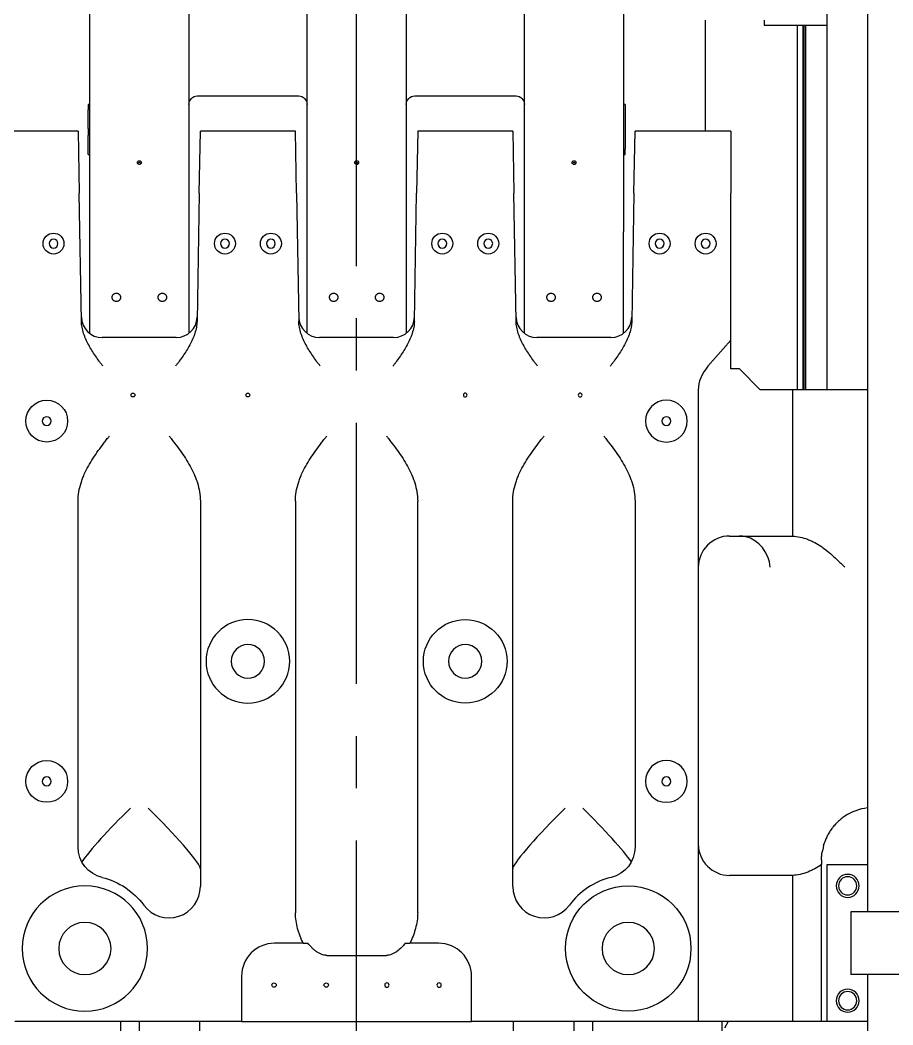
# Model space of a CAD drawing. Header units: millimetres. Extents: x 10462777 to 22643323, y 453826 to 1389191.
# Drawn here: x 11299786 to 11300621, y 580603 to 581565 of the extents above; entities that cross this region are included whole.
import ezdxf

# ---------------------------------------------------------------- set-up
doc = ezdxf.new("R2010")
doc.units = ezdxf.units.MM
doc.header["$LTSCALE"] = 200
doc.header["$MEASUREMENT"] = 0
doc.linetypes.add('CENTER', pattern=[2, 1.25, -0.25, 0.25, -0.25])
doc.linetypes.add('PHANTOM', pattern=[2.5, 1.25, -0.25, 0.25, -0.25, 0.25, -0.25])
doc.layers.get('0').update_dxf_attribs({"linetype": 'CONTINUOUS'})
doc.layers.add('1', color=1, linetype='CENTER')
doc.layers.add('2', color=2, linetype='CONTINUOUS')
doc.layers.add('LAYOUT', color=8, linetype='CONTINUOUS', lineweight=25)

# ---------------------------------------------------------------- blocks, each defined once
blk = doc.blocks.new('A$C7DA30AB0')
at = {"layer": 'LAYOUT', "color": 6, "linetype": 'PHANTOM'}
blk.add_circle((3030.45, 3025.99, 0), 2693.02, dxfattribs=at)

msp = doc.modelspace()

# ---------------------------------------------------------------- linework, layer by layer
at = {"layer": '1', "color": 23, "linetype": 'CENTER'}
msp.add_line((11300107.87228, 579329.36568, 0), (11300107.87228, 587294.33381, 0), dxfattribs=at)
at = {"layer": '2', "color": 252, "linetype": 'Continuous'}
for p, q in [((11300557.93118, 582561.35677, 0), (11300557.93118, 581210.93165, 0)), ((11300441.37702, 581564.91378, 0), (11300441.37702, 581458.39968, 0)), ((11300529.87828, 581210.92315, 0), (11300529.87828, 581559.89974, 0)), ((11300534.87835, 581559.89974, 0), (11300534.87835, 581210.92315, 0)), ((11300535.87836, 581559.91705, 0), (11300535.87836, 581210.94693, 0)), ((11300537.87839, 581210.92006, 0), (11300537.87839, 581559.95064, 0)), ((11299881.86907, 580605.90054, 0), (11299881.86907, 580465.89855, 0)), ((11299899.86933, 580605.90054, 0), (11299899.86933, 580591.47283, 0)), ((11299957.87015, 580565.93515, 0), (11299957.87015, 580605.90054, 0)), ((11300257.87441, 580605.90054, 0), (11300257.87441, 580565.93515, 0)), ((11300315.87524, 580605.90054, 0), (11300315.87524, 580580.74893, 0)), ((11300333.87549, 580465.89855, 0), (11300333.87549, 580605.90054, 0)), ((11300457.87726, 580595.89915, 0), (11300457.87726, 580605.90054, 0)), ((11300463.65084, 580605.90054, 0), (11300460.02088, 580599.61326, 0))]:
    msp.add_line(p, q, dxfattribs=at)
at = {"layer": '2', "color": 60, "linetype": 'Continuous'}
for p, q in [((11300596.87923, 582019.92062, 0), (11300596.87923, 580710.90203, 0)), ((11300596.88095, 580755.90267, 0), (11300557.87868, 580755.90267, 0)), ((11300557.87868, 580755.90267, 0), (11300557.87868, 580605.90054, 0)), ((11300580.879, 580710.90203, 0), (11300580.879, 580650.90118, 0)), ((11300704.88076, 580710.90203, 0), (11300580.879, 580710.90203, 0)), ((11300704.88076, 580650.90118, 0), (11300580.879, 580650.90118, 0)), ((11300596.87923, 580650.90118, 0), (11300596.87923, 579525.6816, 0)), ((11300596.88095, 580605.90054, 0), (11300557.87868, 580605.90054, 0))]:
    msp.add_line(p, q, dxfattribs=at)
at = {"layer": '2', "color": 124, "linetype": 'Continuous'}
for p, q in [((11299852.46866, 581362.16834, 0), (11299852.46866, 581854.12157, 0)), ((11299947.47001, 581854.12157, 0), (11299947.47001, 581362.16834, 0)), ((11300060.47161, 581362.16834, 0), (11300060.47161, 581854.12157, 0)), ((11300155.47296, 581854.12157, 0), (11300155.47296, 581362.16834, 0)), ((11300268.47457, 581362.16834, 0), (11300268.47457, 581854.12157, 0)), ((11300363.47591, 581854.12157, 0), (11300363.47591, 581362.16834, 0)), ((11300497.87782, 581564.91429, 0), (11300497.87782, 581559.91409, 0)), ((11300497.87782, 581559.91409, 0), (11300557.93286, 581559.91409, 0)), ((11299955.47012, 581492.24045, 0), (11300052.4715, 581492.24045, 0)), ((11300163.47307, 581492.24045, 0), (11300260.47445, 581492.24045, 0)), ((11299852.46866, 581484.2178, 0), (11299850.96864, 581484.2178, 0)), ((11299850.96864, 581484.2178, 0), (11299850.96864, 581478.88317, 0)), ((11300364.97594, 581484.2178, 0), (11300363.47591, 581484.2178, 0)), ((11300364.97594, 581484.2178, 0), (11300364.97594, 581484.18079, 0)), ((11300364.97594, 581484.18079, 0), (11300364.97594, 581466.10268, 0)), ((11299850.96864, 581460.99396, 0), (11299850.96864, 581478.88317, 0)), ((11299850.96864, 581460.99396, 0), (11299850.96864, 581454.36544, 0)), ((11300364.97594, 581466.1397, 0), (11300364.97594, 581459.47416, 0)), ((11299841.3685, 581458.41265, 0), (11299750.36721, 581458.41265, 0)), ((11299841.3685, 581458.41265, 0), (11299842.40001, 581399.31722, 0)), ((11299850.96864, 581436.28733, 0), (11299850.96864, 581454.36544, 0)), ((11299957.33865, 581399.31722, 0), (11299958.37016, 581458.41265, 0)), ((11300049.37145, 581458.41265, 0), (11299958.37016, 581458.41265, 0)), ((11300050.40297, 581399.31722, 0), (11300049.37145, 581458.41265, 0)), ((11300166.37312, 581458.41265, 0), (11300165.3416, 581399.31722, 0)), ((11300257.37441, 581458.41265, 0), (11300166.37312, 581458.41265, 0)), ((11300257.37441, 581458.41265, 0), (11300258.40592, 581399.31722, 0)), ((11300364.97594, 581459.47416, 0), (11300364.97594, 581441.58495, 0)), ((11300373.34456, 581399.31722, 0), (11300374.37607, 581458.41265, 0)), ((11300465.97737, 581458.41265, 0), (11300374.37607, 581458.41265, 0)), ((11300465.97737, 581458.41265, 0), (11300465.97737, 581399.31722, 0)), ((11299850.96864, 581436.25032, 0), (11299850.96864, 581436.28733, 0)), ((11299850.96864, 581436.25032, 0), (11299852.46866, 581436.25032, 0)), ((11300363.47591, 581436.25032, 0), (11300364.97594, 581436.25032, 0)), ((11300364.97594, 581436.25032, 0), (11300364.97594, 581441.58495, 0)), ((11299844.53953, 581276.74454, 0), (11299842.40001, 581399.31722, 0)), ((11299957.33865, 581399.31722, 0), (11299955.19913, 581276.74454, 0)), ((11300050.40297, 581399.31722, 0), (11300052.54248, 581276.74454, 0)), ((11300163.20209, 581276.74454, 0), (11300165.3416, 581399.31722, 0)), ((11300260.54544, 581276.74454, 0), (11300258.40592, 581399.31722, 0)), ((11300373.34456, 581399.31722, 0), (11300371.20504, 581276.74454, 0)), ((11300465.97737, 581258.40883, 0), (11300465.97737, 581399.31722, 0)), ((11299852.46866, 581264.91036, 0), (11299852.46866, 581362.16834, 0)), ((11299947.47001, 581362.16834, 0), (11299947.47001, 581265.06154, 0)), ((11300060.47161, 581264.91036, 0), (11300060.47161, 581362.16834, 0)), ((11300155.47296, 581362.16834, 0), (11300155.47296, 581265.06154, 0)), ((11300268.47457, 581264.91036, 0), (11300268.47457, 581362.16834, 0)), ((11300363.47591, 581265.06154, 0), (11300363.47591, 581362.16834, 0)), ((11299935.26851, 581260.90984, 0), (11299864.47015, 581260.90984, 0)), ((11300143.27147, 581260.90984, 0), (11300072.4731, 581260.90984, 0)), ((11300351.27442, 581260.90984, 0), (11300280.47606, 581260.90984, 0)), ((11300444.15341, 581233.4236, 0), (11300465.97737, 581258.40883, 0)), ((11300465.97737, 581230.90942, 0), (11300465.97737, 581258.40883, 0)), ((11300474.33335, 581230.90942, 0), (11300465.97737, 581230.90942, 0)), ((11300494.1979, 581210.90913, 0), (11300474.33335, 581230.90942, 0)), ((11300434.87693, 581210.90913, 0), (11300434.87693, 581040.90672, 0)), ((11300524.94485, 581210.90913, 0), (11300494.1979, 581210.90913, 0)), ((11300596.87939, 581210.90913, 0), (11300524.94485, 581210.90913, 0)), ((11300524.94485, 581210.90913, 0), (11300524.94485, 581070.86988, 0)), ((11299841.3685, 580773.10245, 0), (11299841.3685, 581104.32252, 0)), ((11299958.37016, 581104.32252, 0), (11299958.37016, 580735.22986, 0)), ((11300049.37145, 581104.32252, 0), (11300049.37145, 580709.98565, 0)), ((11300166.37312, 580709.98565, 0), (11300166.37312, 581104.32252, 0)), ((11300257.37441, 580735.22986, 0), (11300257.37441, 581104.32252, 0)), ((11300374.37607, 581104.32252, 0), (11300374.37607, 580773.10245, 0)), ((11300464.87736, 581070.90714, 0), (11300523.6501, 581070.90714, 0)), ((11300434.87693, 581040.90672, 0), (11300434.87693, 580775.90295, 0)), ((11300434.87693, 580775.90295, 0), (11300434.87693, 580605.90054, 0)), ((11300552.87861, 580605.90054, 0), (11300552.87861, 580756.19973, 0)), ((11300523.6501, 580745.90253, 0), (11300464.87736, 580745.90253, 0)), ((11300524.94485, 580745.93979, 0), (11300524.94485, 580605.90054, 0)), ((11300056.91223, 580680.9016, 0), (11300029.37117, 580680.9016, 0)), ((11300186.3734, 580680.9016, 0), (11300158.83234, 580680.9016, 0)), ((11300079.37188, 580669.32958, 0), (11300136.37269, 580669.32958, 0)), ((11299997.87072, 580649.40116, 0), (11299997.87072, 580605.90054, 0)), ((11300217.87385, 580605.90054, 0), (11300217.87385, 580649.40116, 0)), ((11299997.87072, 580605.90054, 0), (11299780.86764, 580605.90054, 0)), ((11299997.87072, 580605.90054, 0), (11300217.87385, 580605.90054, 0)), ((11300434.87693, 580605.90054, 0), (11300217.87385, 580605.90054, 0)), ((11300524.94485, 580605.90054, 0), (11300434.87693, 580605.90054, 0)), ((11300552.87861, 580605.90054, 0), (11300524.94485, 580605.90054, 0)), ((11300557.88097, 580605.90054, 0), (11300552.87861, 580605.90054, 0))]:
    msp.add_line(p, q, dxfattribs=at)
for centre, radius in [((11299817.86816, 581350.91112, 0), 10.00014), ((11299981.87049, 581350.91112, 0), 10.00014), ((11300025.87112, 581350.91112, 0), 10.00014), ((11300189.87345, 581350.91112, 0), 10.00014), ((11300233.87407, 581350.91112, 0), 10.00014), ((11300397.8764, 581350.91112, 0), 10.00014), ((11300441.87703, 581350.91112, 0), 10.00014), ((11299893.86924, 581205.90906, 0), 1.80003), ((11300003.87081, 581205.90906, 0), 1.80003), ((11299811.36807, 581180.90871, 0), 20.00028), ((11300211.87376, 580950.90544, 0), 40.00057), ((11299811.36807, 580835.90381, 0), 20.00028), ((11300367.87598, 580675.90153, 0), 60.00085), ((11300028.87116, 580640.90104, 0), 2.10003), ((11300078.87187, 580640.90104, 0), 2.10003)]:
    msp.add_circle(centre, radius, dxfattribs=at)
at = {"layer": '2', "color": 124, "linetype": 'Continuous', "extrusion": (0, 0, -1)}
for centre, radius in [((-11299817.86816, 581350.91112, 0), 4.25006), ((-11299981.87049, 581350.91112, 0), 4.25006), ((-11300025.87112, 581350.91112, 0), 4.25006), ((-11300189.87345, 581350.91112, 0), 4.25006), ((-11300233.87407, 581350.91112, 0), 4.25006), ((-11300397.8764, 581350.91112, 0), 4.25006), ((-11300441.87703, 581350.91112, 0), 4.25006), ((-11300211.87376, 581205.90906, 0), 1.80003), ((-11300321.87532, 581205.90906, 0), 1.80003), ((-11300404.3765, 581180.90871, 0), 20.00028), ((-11299811.36807, 581180.90871, 0), 4.25006), ((-11300404.3765, 581180.90871, 0), 4.25006), ((-11300003.87081, 580950.90544, 0), 40.00057), ((-11300003.87081, 580950.90544, 0), 16.00023), ((-11300211.87376, 580950.90544, 0), 16.00023), ((-11300404.3765, 580835.90381, 0), 20.00028), ((-11299811.36807, 580835.90381, 0), 4.25006), ((-11300404.3765, 580835.90381, 0), 4.25006), ((-11300577.87896, 580735.90238, 0), 8.75012), ((-11299847.86859, 580675.90153, 0), 60.00085), ((-11299847.86859, 580675.90153, 0), 25.02536), ((-11300367.87598, 580675.90153, 0), 25.02536), ((-11300136.8727, 580640.90104, 0), 2.10003), ((-11300186.87341, 580640.90104, 0), 2.10003), ((-11300577.87896, 580625.90082, 0), 8.75012)]:
    msp.add_circle(centre, radius, dxfattribs=at)
at = {"layer": '2', "color": 60, "linetype": 'Continuous', "extrusion": (0, 0, -1)}
for centre in [(-11300577.87896, 580735.90238, 0), (-11300577.87896, 580625.90082, 0)]:
    msp.add_circle(centre, 11.00016, dxfattribs=at)
at = {"layer": '2', "color": 124, "linetype": 'Continuous', "extrusion": (0, 0, -1)}
for centre, radius, start, end in [((-11299955.47012, 581484.24034, 0), 8.00011, 0, 90), ((-11300052.4715, 581484.24034, 0), 8.00011, 90, 180), ((-11300163.47307, 581484.24034, 0), 8.00011, 0, 90), ((-11300260.47445, 581484.24034, 0), 8.00011, 90, 180), ((-11299871.36892, 580773.10245, 0), 30.00043, 283.59162274, 0), ((-11300344.37564, 580773.10245, 0), 30.00043, 180, 256.40837726), ((-11299847.86859, 580675.90153, 0), 70.00099, 103.59162274, 143.6102553)]:
    msp.add_arc(centre, radius, start, end, dxfattribs=at)
at = {"layer": '2', "color": 124, "linetype": 'Continuous'}
for centre, radius, start, end in [((11299864.47015, 581280.91013, 0), 20.00028, 180.99999996, 270.55291165), ((11299935.26851, 581280.91013, 0), 20.00028, 270.17483988, 359.00000004), ((11300072.4731, 581280.91013, 0), 20.00028, 180.99999996, 270.55291165), ((11300143.27147, 581280.91013, 0), 20.00028, 270.17483988, 359.00000004), ((11300280.47606, 581280.91013, 0), 20.00028, 180.99999996, 270.55291165), ((11300351.27442, 581280.91013, 0), 20.00028, 270.17483988, 359.00000004), ((11300464.87736, 581040.90672, 0), 30.00043, 90, 180), ((11300602.87932, 580760.90274, 0), 50.00071, 96.89078482, 123.64926039), ((11300464.87736, 580775.90295, 0), 30.00043, 180, 270), ((11300367.87598, 580675.90153, 0), 70.00099, 103.59162274, 143.6102553), ((11299928.36973, 580735.22986, 0), 30.00043, 216.3897447, 0), ((11300287.37483, 580735.22986, 0), 30.00043, 180, 323.6102553), ((11300029.37117, 580649.40116, 0), 31.50045, 90, 180), ((11300186.3734, 580649.40116, 0), 31.50045, 0, 90)]:
    msp.add_arc(centre, radius, start, end, dxfattribs=at)
for centre in [(11299899.96933, 581428.42756, 0), (11300107.97229, 581428.42756, 0), (11300315.97524, 581428.42756, 0)]:
    msp.add_ellipse(centre, major_axis=(1.80003, 0), ratio=0.993830785, dxfattribs=at)
for centre, major_axis, ratio, start_param, end_param in [((11299899.96933, 581426.65302, 0), (1.80003, 0), 0.993830785, 0.519048081, 2.622539926), ((11300107.97229, 581426.65302, 0), (1.80003, 0), 0.993830785, 0.519048081, 2.622539926), ((11300315.97524, 581426.65302, 0), (1.80003, 0), 0.993830785, 0.519048081, 2.622539926), ((11300521.4807, 581210.90913, 0), (-86.60377, 0), 0.577350269, 5.816103174, 6.283185307), ((11300436.83382, 581040.90672, 0), (-50.1116, -24.98226), 0.331472146, 3.51545405, 3.728368192), ((11300477.81822, 581040.90672, 0), (-10.16641, 28.7675), 0.837280089, 4.42470341, 5.782585595), ((11299891.36921, 580801.62575, 0), (-49.81044, -49.81044), 0.087488664, 4.625122518, 5.819255732), ((11299908.36945, 580801.62575, 0), (-49.81044, 49.81044), 0.087488664, 3.316125579, 4.799655443), ((11300307.37512, 580801.62575, 0), (-49.81044, -49.81044), 0.087488664, 4.625122518, 6.108652382), ((11300324.37536, 580801.62575, 0), (-49.81044, 49.81044), 0.087488664, 3.605522229, 4.799655443), ((11299908.36945, 580752.19657, 0), (-50.00071, 0), 0.259807691, 3.141592654, 3.228859116), ((11300307.37512, 580752.19657, 0), (-50.00071, 0), 0.259807691, 6.195918845, 6.283185307)]:
    msp.add_ellipse(centre, major_axis=major_axis, ratio=ratio, start_param=start_param, end_param=end_param, dxfattribs=at)
for points, knots in [([(11299873.71896, 581299.39766, 0), (11299873.71896, 581299.64413, 0), (11299873.74651, 581299.887, 0), (11299873.85448, 581300.36579, 0), (11299873.93621, 581300.6042, 0), (11299874.14954, 581301.05968, 0), (11299874.28008, 581301.27614, 0), (11299874.5885, 581301.68648, 0), (11299874.768, 581301.88111, 0), (11299875.1601, 581302.23045, 0), (11299875.37404, 581302.38747, 0), (11299875.83861, 581302.66506, 0), (11299876.08595, 581302.78318, 0), (11299876.59734, 581302.97294, 0), (11299876.86516, 581303.04605, 0), (11299877.41378, 581303.14391, 0), (11299877.68955, 581303.16813, 0), (11299878.24395, 581303.16839, 0), (11299878.52551, 581303.14366, 0), (11299879.07061, 581303.04648, 0), (11299879.33556, 581302.9746, 0), (11299879.85014, 581302.78414, 0), (11299880.09904, 581302.6651, 0), (11299880.55963, 581302.39028, 0), (11299880.77431, 581302.23354, 0), (11299881.17121, 581301.88021, 0), (11299881.34741, 581301.68886, 0), (11299881.65531, 581301.2801, 0), (11299881.78838, 581301.0599, 0), (11299882.00186, 581300.60416, 0), (11299882.08228, 581300.37016, 0), (11299882.19109, 581299.89021, 0), (11299882.21898, 581299.64244, 0), (11299882.21918, 581299.15553, 0), (11299882.19238, 581298.91407, 0), (11299882.08389, 581298.43517, 0), (11299882.00235, 581298.20083, 0), (11299881.79081, 581297.75549, 0), (11299881.65946, 581297.54117, 0), (11299881.34876, 581297.13745, 0), (11299881.17292, 581296.95208, 0), (11299880.78144, 581296.61306, 0), (11299880.56307, 581296.45809, 0), (11299880.10098, 581296.19166, 0), (11299879.857, 581296.07916, 0), (11299879.3431, 581295.89544, 0), (11299879.07284, 581295.82486, 0), (11299878.52954, 581295.73167, 0), (11299878.25364, 581295.70785, 0), (11299877.693, 581295.70736, 0), (11299877.41572, 581295.73086, 0), (11299876.87254, 581295.82318, 0), (11299876.60309, 581295.89302, 0), (11299876.08757, 581296.07634, 0), (11299875.84333, 581296.18858, 0), (11299875.38145, 581296.45384, 0), (11299875.16248, 581296.60858, 0), (11299874.76986, 581296.94738, 0), (11299874.59384, 581297.13238, 0), (11299874.28313, 581297.53441, 0), (11299874.1505, 581297.74972, 0), (11299873.93807, 581298.19473, 0), (11299873.85651, 581298.42723, 0), (11299873.74652, 581298.90783, 0), (11299873.71896, 581299.15119, 0), (11299873.71896, 581299.39766, 0)], [0, 0, 0, 0, 0.03125, 0.03125, 0.0625, 0.0625, 0.09375, 0.09375, 0.125, 0.125, 0.15625, 0.15625, 0.1875, 0.1875, 0.21875, 0.21875, 0.25, 0.25, 0.28125, 0.28125, 0.3125, 0.3125, 0.34375, 0.34375, 0.375, 0.375, 0.40625, 0.40625, 0.4375, 0.4375, 0.46875, 0.46875, 0.5, 0.5, 0.53125, 0.53125, 0.5625, 0.5625, 0.59375, 0.59375, 0.625, 0.625, 0.65625, 0.65625, 0.6875, 0.6875, 0.71875, 0.71875, 0.75, 0.75, 0.78125, 0.78125, 0.8125, 0.8125, 0.84375, 0.84375, 0.875, 0.875, 0.90625, 0.90625, 0.9375, 0.9375, 0.96875, 0.96875, 1, 1, 1, 1]), ([(11299917.71958, 581299.39766, 0), (11299917.71958, 581299.64413, 0), (11299917.74714, 581299.887, 0), (11299917.85511, 581300.36579, 0), (11299917.93683, 581300.6042, 0), (11299918.15016, 581301.05968, 0), (11299918.28071, 581301.27614, 0), (11299918.58913, 581301.68648, 0), (11299918.76863, 581301.88111, 0), (11299919.16072, 581302.23045, 0), (11299919.37467, 581302.38747, 0), (11299919.83923, 581302.66506, 0), (11299920.08658, 581302.78318, 0), (11299920.59797, 581302.97294, 0), (11299920.86579, 581303.04605, 0), (11299921.4144, 581303.14391, 0), (11299921.69018, 581303.16813, 0), (11299922.24458, 581303.16839, 0), (11299922.52614, 581303.14366, 0), (11299923.07124, 581303.04648, 0), (11299923.33618, 581302.9746, 0), (11299923.85077, 581302.78414, 0), (11299924.09966, 581302.6651, 0), (11299924.56025, 581302.39028, 0), (11299924.77493, 581302.23354, 0), (11299925.17184, 581301.88021, 0), (11299925.34803, 581301.68886, 0), (11299925.65593, 581301.2801, 0), (11299925.78901, 581301.0599, 0), (11299926.00248, 581300.60416, 0), (11299926.0829, 581300.37016, 0), (11299926.19171, 581299.89021, 0), (11299926.21961, 581299.64244, 0), (11299926.2198, 581299.15553, 0), (11299926.19301, 581298.91407, 0), (11299926.08452, 581298.43517, 0), (11299926.00298, 581298.20083, 0), (11299925.79144, 581297.75549, 0), (11299925.66008, 581297.54117, 0), (11299925.34938, 581297.13745, 0), (11299925.17354, 581296.95208, 0), (11299924.78206, 581296.61306, 0), (11299924.5637, 581296.45809, 0), (11299924.1016, 581296.19166, 0), (11299923.85762, 581296.07916, 0), (11299923.34372, 581295.89544, 0), (11299923.07346, 581295.82486, 0), (11299922.53017, 581295.73167, 0), (11299922.25426, 581295.70785, 0), (11299921.69362, 581295.70736, 0), (11299921.41635, 581295.73086, 0), (11299920.87316, 581295.82318, 0), (11299920.60371, 581295.89302, 0), (11299920.0882, 581296.07634, 0), (11299919.84395, 581296.18858, 0), (11299919.38207, 581296.45384, 0), (11299919.16311, 581296.60858, 0), (11299918.77048, 581296.94738, 0), (11299918.59447, 581297.13238, 0), (11299918.28376, 581297.53441, 0), (11299918.15112, 581297.74972, 0), (11299917.93869, 581298.19473, 0), (11299917.85714, 581298.42723, 0), (11299917.74714, 581298.90783, 0), (11299917.71958, 581299.15119, 0), (11299917.71958, 581299.39766, 0)], [0, 0, 0, 0, 0.03125, 0.03125, 0.0625, 0.0625, 0.09375, 0.09375, 0.125, 0.125, 0.15625, 0.15625, 0.1875, 0.1875, 0.21875, 0.21875, 0.25, 0.25, 0.28125, 0.28125, 0.3125, 0.3125, 0.34375, 0.34375, 0.375, 0.375, 0.40625, 0.40625, 0.4375, 0.4375, 0.46875, 0.46875, 0.5, 0.5, 0.53125, 0.53125, 0.5625, 0.5625, 0.59375, 0.59375, 0.625, 0.625, 0.65625, 0.65625, 0.6875, 0.6875, 0.71875, 0.71875, 0.75, 0.75, 0.78125, 0.78125, 0.8125, 0.8125, 0.84375, 0.84375, 0.875, 0.875, 0.90625, 0.90625, 0.9375, 0.9375, 0.96875, 0.96875, 1, 1, 1, 1]), ([(11300081.72191, 581299.39766, 0), (11300081.72191, 581299.64413, 0), (11300081.74947, 581299.887, 0), (11300081.85744, 581300.36579, 0), (11300081.93916, 581300.6042, 0), (11300082.15249, 581301.05968, 0), (11300082.28304, 581301.27614, 0), (11300082.59146, 581301.68648, 0), (11300082.77095, 581301.88111, 0), (11300083.16305, 581302.23045, 0), (11300083.377, 581302.38747, 0), (11300083.84156, 581302.66506, 0), (11300084.08891, 581302.78318, 0), (11300084.6003, 581302.97294, 0), (11300084.86812, 581303.04605, 0), (11300085.41673, 581303.14391, 0), (11300085.69251, 581303.16813, 0), (11300086.24691, 581303.16839, 0), (11300086.52846, 581303.14366, 0), (11300087.07357, 581303.04648, 0), (11300087.33851, 581302.9746, 0), (11300087.8531, 581302.78414, 0), (11300088.10199, 581302.6651, 0), (11300088.56258, 581302.39028, 0), (11300088.77726, 581302.23354, 0), (11300089.17417, 581301.88021, 0), (11300089.35036, 581301.68886, 0), (11300089.65826, 581301.2801, 0), (11300089.79134, 581301.0599, 0), (11300090.00481, 581300.60416, 0), (11300090.08523, 581300.37016, 0), (11300090.19404, 581299.89021, 0), (11300090.22193, 581299.64244, 0), (11300090.22213, 581299.15553, 0), (11300090.19534, 581298.91407, 0), (11300090.08685, 581298.43517, 0), (11300090.00531, 581298.20083, 0), (11300089.79377, 581297.75549, 0), (11300089.66241, 581297.54117, 0), (11300089.35171, 581297.13745, 0), (11300089.17587, 581296.95208, 0), (11300088.78439, 581296.61306, 0), (11300088.56603, 581296.45809, 0), (11300088.10393, 581296.19166, 0), (11300087.85995, 581296.07916, 0), (11300087.34605, 581295.89544, 0), (11300087.07579, 581295.82486, 0), (11300086.5325, 581295.73167, 0), (11300086.25659, 581295.70785, 0), (11300085.69595, 581295.70736, 0), (11300085.41868, 581295.73086, 0), (11300084.87549, 581295.82318, 0), (11300084.60604, 581295.89302, 0), (11300084.09053, 581296.07634, 0), (11300083.84628, 581296.18858, 0), (11300083.3844, 581296.45384, 0), (11300083.16544, 581296.60858, 0), (11300082.77281, 581296.94738, 0), (11300082.5968, 581297.13238, 0), (11300082.28609, 581297.53441, 0), (11300082.15345, 581297.74972, 0), (11300081.94102, 581298.19473, 0), (11300081.85947, 581298.42723, 0), (11300081.74947, 581298.90783, 0), (11300081.72191, 581299.15119, 0), (11300081.72191, 581299.39766, 0)], [0, 0, 0, 0, 0.03125, 0.03125, 0.0625, 0.0625, 0.09375, 0.09375, 0.125, 0.125, 0.15625, 0.15625, 0.1875, 0.1875, 0.21875, 0.21875, 0.25, 0.25, 0.28125, 0.28125, 0.3125, 0.3125, 0.34375, 0.34375, 0.375, 0.375, 0.40625, 0.40625, 0.4375, 0.4375, 0.46875, 0.46875, 0.5, 0.5, 0.53125, 0.53125, 0.5625, 0.5625, 0.59375, 0.59375, 0.625, 0.625, 0.65625, 0.65625, 0.6875, 0.6875, 0.71875, 0.71875, 0.75, 0.75, 0.78125, 0.78125, 0.8125, 0.8125, 0.84375, 0.84375, 0.875, 0.875, 0.90625, 0.90625, 0.9375, 0.9375, 0.96875, 0.96875, 1, 1, 1, 1]), ([(11300125.72254, 581299.39766, 0), (11300125.72254, 581299.64413, 0), (11300125.75009, 581299.887, 0), (11300125.85806, 581300.36579, 0), (11300125.93978, 581300.6042, 0), (11300126.15312, 581301.05968, 0), (11300126.28366, 581301.27614, 0), (11300126.59208, 581301.68648, 0), (11300126.77158, 581301.88111, 0), (11300127.16367, 581302.23045, 0), (11300127.37762, 581302.38747, 0), (11300127.84219, 581302.66506, 0), (11300128.08953, 581302.78318, 0), (11300128.60092, 581302.97294, 0), (11300128.86874, 581303.04605, 0), (11300129.41736, 581303.14391, 0), (11300129.69313, 581303.16813, 0), (11300130.24753, 581303.16839, 0), (11300130.52909, 581303.14366, 0), (11300131.07419, 581303.04648, 0), (11300131.33914, 581302.9746, 0), (11300131.85372, 581302.78414, 0), (11300132.10262, 581302.6651, 0), (11300132.56321, 581302.39028, 0), (11300132.77789, 581302.23354, 0), (11300133.17479, 581301.88021, 0), (11300133.35099, 581301.68886, 0), (11300133.65889, 581301.2801, 0), (11300133.79196, 581301.0599, 0), (11300134.00544, 581300.60416, 0), (11300134.08586, 581300.37016, 0), (11300134.19467, 581299.89021, 0), (11300134.22256, 581299.64244, 0), (11300134.22276, 581299.15553, 0), (11300134.19596, 581298.91407, 0), (11300134.08747, 581298.43517, 0), (11300134.00593, 581298.20083, 0), (11300133.79439, 581297.75549, 0), (11300133.66304, 581297.54117, 0), (11300133.35234, 581297.13745, 0), (11300133.17649, 581296.95208, 0), (11300132.78502, 581296.61306, 0), (11300132.56665, 581296.45809, 0), (11300132.10456, 581296.19166, 0), (11300131.86058, 581296.07916, 0), (11300131.34667, 581295.89544, 0), (11300131.07641, 581295.82486, 0), (11300130.53312, 581295.73167, 0), (11300130.25722, 581295.70785, 0), (11300129.69658, 581295.70736, 0), (11300129.4193, 581295.73086, 0), (11300128.87612, 581295.82318, 0), (11300128.60667, 581295.89302, 0), (11300128.09115, 581296.07634, 0), (11300127.84691, 581296.18858, 0), (11300127.38502, 581296.45384, 0), (11300127.16606, 581296.60858, 0), (11300126.77344, 581296.94738, 0), (11300126.59742, 581297.13238, 0), (11300126.28671, 581297.53441, 0), (11300126.15408, 581297.74972, 0), (11300125.94165, 581298.19473, 0), (11300125.86009, 581298.42723, 0), (11300125.7501, 581298.90783, 0), (11300125.72254, 581299.15119, 0), (11300125.72254, 581299.39766, 0)], [0, 0, 0, 0, 0.03125, 0.03125, 0.0625, 0.0625, 0.09375, 0.09375, 0.125, 0.125, 0.15625, 0.15625, 0.1875, 0.1875, 0.21875, 0.21875, 0.25, 0.25, 0.28125, 0.28125, 0.3125, 0.3125, 0.34375, 0.34375, 0.375, 0.375, 0.40625, 0.40625, 0.4375, 0.4375, 0.46875, 0.46875, 0.5, 0.5, 0.53125, 0.53125, 0.5625, 0.5625, 0.59375, 0.59375, 0.625, 0.625, 0.65625, 0.65625, 0.6875, 0.6875, 0.71875, 0.71875, 0.75, 0.75, 0.78125, 0.78125, 0.8125, 0.8125, 0.84375, 0.84375, 0.875, 0.875, 0.90625, 0.90625, 0.9375, 0.9375, 0.96875, 0.96875, 1, 1, 1, 1]), ([(11300289.72487, 581299.39766, 0), (11300289.72487, 581299.64413, 0), (11300289.75242, 581299.887, 0), (11300289.86039, 581300.36579, 0), (11300289.94211, 581300.6042, 0), (11300290.15545, 581301.05968, 0), (11300290.28599, 581301.27614, 0), (11300290.59441, 581301.68648, 0), (11300290.77391, 581301.88111, 0), (11300291.166, 581302.23045, 0), (11300291.37995, 581302.38747, 0), (11300291.84452, 581302.66506, 0), (11300292.09186, 581302.78318, 0), (11300292.60325, 581302.97294, 0), (11300292.87107, 581303.04605, 0), (11300293.41969, 581303.14391, 0), (11300293.69546, 581303.16813, 0), (11300294.24986, 581303.16839, 0), (11300294.53142, 581303.14366, 0), (11300295.07652, 581303.04648, 0), (11300295.34147, 581302.9746, 0), (11300295.85605, 581302.78414, 0), (11300296.10495, 581302.6651, 0), (11300296.56554, 581302.39028, 0), (11300296.78022, 581302.23354, 0), (11300297.17712, 581301.88021, 0), (11300297.35332, 581301.68886, 0), (11300297.66122, 581301.2801, 0), (11300297.79429, 581301.0599, 0), (11300298.00777, 581300.60416, 0), (11300298.08818, 581300.37016, 0), (11300298.197, 581299.89021, 0), (11300298.22489, 581299.64244, 0), (11300298.22509, 581299.15553, 0), (11300298.19829, 581298.91407, 0), (11300298.0898, 581298.43517, 0), (11300298.00826, 581298.20083, 0), (11300297.79672, 581297.75549, 0), (11300297.66537, 581297.54117, 0), (11300297.35467, 581297.13745, 0), (11300297.17882, 581296.95208, 0), (11300296.78735, 581296.61306, 0), (11300296.56898, 581296.45809, 0), (11300296.10689, 581296.19166, 0), (11300295.86291, 581296.07916, 0), (11300295.349, 581295.89544, 0), (11300295.07874, 581295.82486, 0), (11300294.53545, 581295.73167, 0), (11300294.25954, 581295.70785, 0), (11300293.69891, 581295.70736, 0), (11300293.42163, 581295.73086, 0), (11300292.87845, 581295.82318, 0), (11300292.609, 581295.89302, 0), (11300292.09348, 581296.07634, 0), (11300291.84923, 581296.18858, 0), (11300291.38735, 581296.45384, 0), (11300291.16839, 581296.60858, 0), (11300290.77577, 581296.94738, 0), (11300290.59975, 581297.13238, 0), (11300290.28904, 581297.53441, 0), (11300290.15641, 581297.74972, 0), (11300289.94397, 581298.19473, 0), (11300289.86242, 581298.42723, 0), (11300289.75243, 581298.90783, 0), (11300289.72487, 581299.15119, 0), (11300289.72487, 581299.39766, 0)], [0, 0, 0, 0, 0.03125, 0.03125, 0.0625, 0.0625, 0.09375, 0.09375, 0.125, 0.125, 0.15625, 0.15625, 0.1875, 0.1875, 0.21875, 0.21875, 0.25, 0.25, 0.28125, 0.28125, 0.3125, 0.3125, 0.34375, 0.34375, 0.375, 0.375, 0.40625, 0.40625, 0.4375, 0.4375, 0.46875, 0.46875, 0.5, 0.5, 0.53125, 0.53125, 0.5625, 0.5625, 0.59375, 0.59375, 0.625, 0.625, 0.65625, 0.65625, 0.6875, 0.6875, 0.71875, 0.71875, 0.75, 0.75, 0.78125, 0.78125, 0.8125, 0.8125, 0.84375, 0.84375, 0.875, 0.875, 0.90625, 0.90625, 0.9375, 0.9375, 0.96875, 0.96875, 1, 1, 1, 1]), ([(11300333.72549, 581299.39766, 0), (11300333.72549, 581299.64413, 0), (11300333.75305, 581299.887, 0), (11300333.86102, 581300.36579, 0), (11300333.94274, 581300.6042, 0), (11300334.15607, 581301.05968, 0), (11300334.28662, 581301.27614, 0), (11300334.59504, 581301.68648, 0), (11300334.77453, 581301.88111, 0), (11300335.16663, 581302.23045, 0), (11300335.38058, 581302.38747, 0), (11300335.84514, 581302.66506, 0), (11300336.09249, 581302.78318, 0), (11300336.60388, 581302.97294, 0), (11300336.87169, 581303.04605, 0), (11300337.42031, 581303.14391, 0), (11300337.69609, 581303.16813, 0), (11300338.25049, 581303.16839, 0), (11300338.53204, 581303.14366, 0), (11300339.07715, 581303.04648, 0), (11300339.34209, 581302.9746, 0), (11300339.85668, 581302.78414, 0), (11300340.10557, 581302.6651, 0), (11300340.56616, 581302.39028, 0), (11300340.78084, 581302.23354, 0), (11300341.17775, 581301.88021, 0), (11300341.35394, 581301.68886, 0), (11300341.66184, 581301.2801, 0), (11300341.79492, 581301.0599, 0), (11300342.00839, 581300.60416, 0), (11300342.08881, 581300.37016, 0), (11300342.19762, 581299.89021, 0), (11300342.22551, 581299.64244, 0), (11300342.22571, 581299.15553, 0), (11300342.19892, 581298.91407, 0), (11300342.09043, 581298.43517, 0), (11300342.00889, 581298.20083, 0), (11300341.79735, 581297.75549, 0), (11300341.66599, 581297.54117, 0), (11300341.35529, 581297.13745, 0), (11300341.17945, 581296.95208, 0), (11300340.78797, 581296.61306, 0), (11300340.56961, 581296.45809, 0), (11300340.10751, 581296.19166, 0), (11300339.86353, 581296.07916, 0), (11300339.34963, 581295.89544, 0), (11300339.07937, 581295.82486, 0), (11300338.53608, 581295.73167, 0), (11300338.26017, 581295.70785, 0), (11300337.69953, 581295.70736, 0), (11300337.42226, 581295.73086, 0), (11300336.87907, 581295.82318, 0), (11300336.60962, 581295.89302, 0), (11300336.09411, 581296.07634, 0), (11300335.84986, 581296.18858, 0), (11300335.38798, 581296.45384, 0), (11300335.16902, 581296.60858, 0), (11300334.77639, 581296.94738, 0), (11300334.60038, 581297.13238, 0), (11300334.28967, 581297.53441, 0), (11300334.15703, 581297.74972, 0), (11300333.9446, 581298.19473, 0), (11300333.86304, 581298.42723, 0), (11300333.75305, 581298.90783, 0), (11300333.72549, 581299.15119, 0), (11300333.72549, 581299.39766, 0)], [0, 0, 0, 0, 0.03125, 0.03125, 0.0625, 0.0625, 0.09375, 0.09375, 0.125, 0.125, 0.15625, 0.15625, 0.1875, 0.1875, 0.21875, 0.21875, 0.25, 0.25, 0.28125, 0.28125, 0.3125, 0.3125, 0.34375, 0.34375, 0.375, 0.375, 0.40625, 0.40625, 0.4375, 0.4375, 0.46875, 0.46875, 0.5, 0.5, 0.53125, 0.53125, 0.5625, 0.5625, 0.59375, 0.59375, 0.625, 0.625, 0.65625, 0.65625, 0.6875, 0.6875, 0.71875, 0.71875, 0.75, 0.75, 0.78125, 0.78125, 0.8125, 0.8125, 0.84375, 0.84375, 0.875, 0.875, 0.90625, 0.90625, 0.9375, 0.9375, 0.96875, 0.96875, 1, 1, 1, 1]), ([(11299865.14183, 581233.4236, 0), (11299864.53219, 581234.25544, 0), (11299863.92442, 581235.08512, 0), (11299862.71138, 581236.74869, 0), (11299862.10692, 581237.58148, 0), (11299860.30531, 581240.0855, 0), (11299859.11988, 581241.76239, 0), (11299855.6555, 581246.83742, 0), (11299853.46696, 581250.27918, 0), (11299850.5606, 581255.62345, 0), (11299849.65478, 581257.43525, 0), (11299848.42072, 581260.21311, 0), (11299848.03021, 581261.14912, 0), (11299847.29702, 581263.04421, 0), (11299846.95543, 581264.0009, 0), (11299846.02153, 581266.87967, 0), (11299845.51641, 581268.81822, 0), (11299844.79345, 581272.74271, 0), (11299844.57472, 581274.72849, 0), (11299844.53953, 581276.74454, 0)], [0, 0, 0, 0, 0.0625, 0.0625, 0.125, 0.125, 0.25, 0.25, 0.5, 0.5, 0.625, 0.625, 0.6875, 0.6875, 0.75, 0.75, 0.875, 0.875, 1, 1, 1, 1]), ([(11299955.19913, 581276.74454, 0), (11299955.16394, 581274.72849, 0), (11299954.94521, 581272.74271, 0), (11299954.22225, 581268.81822, 0), (11299953.71713, 581266.87967, 0), (11299952.78323, 581264.0009, 0), (11299952.44164, 581263.04421, 0), (11299951.70845, 581261.14912, 0), (11299951.31794, 581260.21311, 0), (11299950.08388, 581257.43525, 0), (11299949.17806, 581255.62345, 0), (11299946.2717, 581250.27918, 0), (11299944.08316, 581246.83742, 0), (11299940.61878, 581241.76239, 0), (11299939.43335, 581240.0855, 0), (11299937.63173, 581237.58148, 0), (11299937.02728, 581236.74869, 0), (11299935.81424, 581235.08512, 0), (11299935.20647, 581234.25544, 0), (11299934.59683, 581233.4236, 0)], [0, 0, 0, 0, 0.125, 0.125, 0.25, 0.25, 0.3125, 0.3125, 0.375, 0.375, 0.5, 0.5, 0.75, 0.75, 0.875, 0.875, 0.9375, 0.9375, 1, 1, 1, 1]), ([(11300073.14479, 581233.4236, 0), (11300072.53515, 581234.25544, 0), (11300071.92737, 581235.08512, 0), (11300070.71433, 581236.74869, 0), (11300070.10988, 581237.58148, 0), (11300068.30827, 581240.0855, 0), (11300067.12284, 581241.76239, 0), (11300063.65846, 581246.83742, 0), (11300061.46992, 581250.27918, 0), (11300058.56356, 581255.62345, 0), (11300057.65773, 581257.43525, 0), (11300056.42367, 581260.21311, 0), (11300056.03316, 581261.14912, 0), (11300055.29997, 581263.04421, 0), (11300054.95838, 581264.0009, 0), (11300054.02449, 581266.87967, 0), (11300053.51937, 581268.81822, 0), (11300052.7964, 581272.74271, 0), (11300052.57767, 581274.72849, 0), (11300052.54248, 581276.74454, 0)], [0, 0, 0, 0, 0.0625, 0.0625, 0.125, 0.125, 0.25, 0.25, 0.5, 0.5, 0.625, 0.625, 0.6875, 0.6875, 0.75, 0.75, 0.875, 0.875, 1, 1, 1, 1]), ([(11300163.20209, 581276.74454, 0), (11300163.1669, 581274.72849, 0), (11300162.94817, 581272.74271, 0), (11300162.2252, 581268.81822, 0), (11300161.72008, 581266.87967, 0), (11300160.78619, 581264.0009, 0), (11300160.4446, 581263.04421, 0), (11300159.71141, 581261.14912, 0), (11300159.32089, 581260.21311, 0), (11300158.08684, 581257.43525, 0), (11300157.18101, 581255.62345, 0), (11300154.27465, 581250.27918, 0), (11300152.08611, 581246.83742, 0), (11300148.62173, 581241.76239, 0), (11300147.4363, 581240.0855, 0), (11300145.63469, 581237.58148, 0), (11300145.03023, 581236.74869, 0), (11300143.8172, 581235.08512, 0), (11300143.20942, 581234.25544, 0), (11300142.59978, 581233.4236, 0)], [0, 0, 0, 0, 0.125, 0.125, 0.25, 0.25, 0.3125, 0.3125, 0.375, 0.375, 0.5, 0.5, 0.75, 0.75, 0.875, 0.875, 0.9375, 0.9375, 1, 1, 1, 1]), ([(11300281.14774, 581233.4236, 0), (11300280.5381, 581234.25544, 0), (11300279.93033, 581235.08512, 0), (11300278.71729, 581236.74869, 0), (11300278.11283, 581237.58148, 0), (11300276.31122, 581240.0855, 0), (11300275.12579, 581241.76239, 0), (11300271.66141, 581246.83742, 0), (11300269.47287, 581250.27918, 0), (11300266.56651, 581255.62345, 0), (11300265.66068, 581257.43525, 0), (11300264.42663, 581260.21311, 0), (11300264.03612, 581261.14912, 0), (11300263.30293, 581263.04421, 0), (11300262.96134, 581264.0009, 0), (11300262.02744, 581266.87967, 0), (11300261.52232, 581268.81822, 0), (11300260.79936, 581272.74271, 0), (11300260.58063, 581274.72849, 0), (11300260.54544, 581276.74454, 0)], [0, 0, 0, 0, 0.0625, 0.0625, 0.125, 0.125, 0.25, 0.25, 0.5, 0.5, 0.625, 0.625, 0.6875, 0.6875, 0.75, 0.75, 0.875, 0.875, 1, 1, 1, 1]), ([(11300371.20504, 581276.74454, 0), (11300371.16985, 581274.72849, 0), (11300370.95112, 581272.74271, 0), (11300370.22816, 581268.81822, 0), (11300369.72304, 581266.87967, 0), (11300368.78914, 581264.0009, 0), (11300368.44755, 581263.04421, 0), (11300367.71436, 581261.14912, 0), (11300367.32385, 581260.21311, 0), (11300366.08979, 581257.43525, 0), (11300365.18397, 581255.62345, 0), (11300362.27761, 581250.27918, 0), (11300360.08906, 581246.83742, 0), (11300356.62469, 581241.76239, 0), (11300355.43926, 581240.0855, 0), (11300353.63764, 581237.58148, 0), (11300353.03319, 581236.74869, 0), (11300351.82015, 581235.08512, 0), (11300351.21238, 581234.25544, 0), (11300350.60274, 581233.4236, 0)], [0, 0, 0, 0, 0.125, 0.125, 0.25, 0.25, 0.3125, 0.3125, 0.375, 0.375, 0.5, 0.5, 0.75, 0.75, 0.875, 0.875, 0.9375, 0.9375, 1, 1, 1, 1]), ([(11299841.3685, 581104.32252, 0), (11299841.3685, 581107.29992, 0), (11299841.6358, 581110.23069, 0), (11299842.60021, 581116.01726, 0), (11299843.29854, 581118.87285, 0), (11299844.40081, 581122.40232, 0), (11299844.63318, 581123.10732, 0), (11299845.11785, 581124.50706, 0), (11299845.37006, 581125.20166, 0), (11299846.15444, 581127.27067, 0), (11299846.71431, 581128.6303, 0), (11299848.49169, 581132.65705, 0), (11299849.80665, 581135.27219, 0), (11299852.63812, 581140.39497, 0), (11299854.15486, 581142.90249, 0), (11299857.33867, 581147.83733, 0), (11299859.00757, 581150.26696, 0), (11299862.43682, 581155.05997, 0), (11299864.19649, 581157.42274, 0), (11299866.86945, 581160.94184, 0), (11299867.76602, 581162.11068, 0), (11299869.11507, 581163.86082, 0), (11299869.79063, 581164.73511, 0), (11299870.46699, 581165.60881, 0), (11299870.91797, 581166.19121, 0), (11299871.14441, 581166.48353, 0), (11299871.36892, 581166.77339, 0)], [0, 0, 0, 0, 0.125, 0.125, 0.25, 0.25, 0.28125, 0.28125, 0.3125, 0.3125, 0.375, 0.375, 0.5, 0.5, 0.625, 0.625, 0.75, 0.75, 0.875, 0.875, 0.9375, 0.9375, 0.96875, 0.984375, 0.984375, 1, 1, 1, 1]), ([(11299928.36973, 581166.77339, 0), (11299928.59425, 581166.48353, 0), (11299928.82069, 581166.19121, 0), (11299929.27167, 581165.60881, 0), (11299929.94803, 581164.73511, 0), (11299930.62359, 581163.86082, 0), (11299931.97264, 581162.11068, 0), (11299932.86921, 581160.94184, 0), (11299935.54217, 581157.42274, 0), (11299937.30184, 581155.05997, 0), (11299940.73109, 581150.26696, 0), (11299942.39999, 581147.83733, 0), (11299945.5838, 581142.90249, 0), (11299947.10054, 581140.39497, 0), (11299949.93201, 581135.27219, 0), (11299951.24697, 581132.65705, 0), (11299953.02435, 581128.6303, 0), (11299953.58422, 581127.27067, 0), (11299954.3686, 581125.20166, 0), (11299954.62081, 581124.50706, 0), (11299955.10548, 581123.10732, 0), (11299955.33785, 581122.40232, 0), (11299956.44012, 581118.87285, 0), (11299957.13845, 581116.01726, 0), (11299958.10286, 581110.23069, 0), (11299958.37016, 581107.29992, 0), (11299958.37016, 581104.32252, 0)], [0, 0, 0, 0, 0.015625, 0.015625, 0.03125, 0.0625, 0.0625, 0.125, 0.125, 0.25, 0.25, 0.375, 0.375, 0.5, 0.5, 0.625, 0.625, 0.6875, 0.6875, 0.71875, 0.71875, 0.75, 0.75, 0.875, 0.875, 1, 1, 1, 1]), ([(11300049.37145, 581104.32252, 0), (11300049.37145, 581107.29992, 0), (11300049.63876, 581110.23069, 0), (11300050.60317, 581116.01726, 0), (11300051.3015, 581118.87285, 0), (11300052.40376, 581122.40232, 0), (11300052.63613, 581123.10732, 0), (11300053.12081, 581124.50706, 0), (11300053.37302, 581125.20166, 0), (11300054.15739, 581127.27067, 0), (11300054.71727, 581128.6303, 0), (11300056.49465, 581132.65705, 0), (11300057.80961, 581135.27219, 0), (11300060.64107, 581140.39497, 0), (11300062.15781, 581142.90249, 0), (11300065.34163, 581147.83733, 0), (11300067.01052, 581150.26696, 0), (11300070.43977, 581155.05997, 0), (11300072.19944, 581157.42274, 0), (11300074.8724, 581160.94184, 0), (11300075.76898, 581162.11068, 0), (11300077.11802, 581163.86082, 0), (11300077.79359, 581164.73511, 0), (11300078.46994, 581165.60881, 0), (11300078.92093, 581166.19121, 0), (11300079.14736, 581166.48353, 0), (11300079.37188, 581166.77339, 0)], [0, 0, 0, 0, 0.125, 0.125, 0.25, 0.25, 0.28125, 0.28125, 0.3125, 0.3125, 0.375, 0.375, 0.5, 0.5, 0.625, 0.625, 0.75, 0.75, 0.875, 0.875, 0.9375, 0.9375, 0.96875, 0.984375, 0.984375, 1, 1, 1, 1]), ([(11300136.37269, 581166.77339, 0), (11300136.59721, 581166.48353, 0), (11300136.82364, 581166.19121, 0), (11300137.27463, 581165.60881, 0), (11300137.95098, 581164.73511, 0), (11300138.62655, 581163.86082, 0), (11300139.97559, 581162.11068, 0), (11300140.87217, 581160.94184, 0), (11300143.54513, 581157.42274, 0), (11300145.3048, 581155.05997, 0), (11300148.73405, 581150.26696, 0), (11300150.40294, 581147.83733, 0), (11300153.58675, 581142.90249, 0), (11300155.1035, 581140.39497, 0), (11300157.93496, 581135.27219, 0), (11300159.24992, 581132.65705, 0), (11300161.0273, 581128.6303, 0), (11300161.58718, 581127.27067, 0), (11300162.37155, 581125.20166, 0), (11300162.62376, 581124.50706, 0), (11300163.10844, 581123.10732, 0), (11300163.34081, 581122.40232, 0), (11300164.44307, 581118.87285, 0), (11300165.1414, 581116.01726, 0), (11300166.10581, 581110.23069, 0), (11300166.37312, 581107.29992, 0), (11300166.37312, 581104.32252, 0)], [0, 0, 0, 0, 0.015625, 0.015625, 0.03125, 0.0625, 0.0625, 0.125, 0.125, 0.25, 0.25, 0.375, 0.375, 0.5, 0.5, 0.625, 0.625, 0.6875, 0.6875, 0.71875, 0.71875, 0.75, 0.75, 0.875, 0.875, 1, 1, 1, 1]), ([(11300257.37441, 581104.32252, 0), (11300257.37441, 581107.29992, 0), (11300257.64171, 581110.23069, 0), (11300258.60612, 581116.01726, 0), (11300259.30445, 581118.87285, 0), (11300260.40672, 581122.40232, 0), (11300260.63909, 581123.10732, 0), (11300261.12376, 581124.50706, 0), (11300261.37597, 581125.20166, 0), (11300262.16035, 581127.27067, 0), (11300262.72022, 581128.6303, 0), (11300264.4976, 581132.65705, 0), (11300265.81256, 581135.27219, 0), (11300268.64403, 581140.39497, 0), (11300270.16077, 581142.90249, 0), (11300273.34458, 581147.83733, 0), (11300275.01348, 581150.26696, 0), (11300278.44273, 581155.05997, 0), (11300280.2024, 581157.42274, 0), (11300282.87536, 581160.94184, 0), (11300283.77193, 581162.11068, 0), (11300285.12097, 581163.86082, 0), (11300285.79654, 581164.73511, 0), (11300286.47289, 581165.60881, 0), (11300286.92388, 581166.19121, 0), (11300287.15031, 581166.48353, 0), (11300287.37483, 581166.77339, 0)], [0, 0, 0, 0, 0.125, 0.125, 0.25, 0.25, 0.28125, 0.28125, 0.3125, 0.3125, 0.375, 0.375, 0.5, 0.5, 0.625, 0.625, 0.75, 0.75, 0.875, 0.875, 0.9375, 0.9375, 0.96875, 0.984375, 0.984375, 1, 1, 1, 1]), ([(11300344.37564, 581166.77339, 0), (11300344.60016, 581166.48353, 0), (11300344.82659, 581166.19121, 0), (11300345.27758, 581165.60881, 0), (11300345.95394, 581164.73511, 0), (11300346.6295, 581163.86082, 0), (11300347.97855, 581162.11068, 0), (11300348.87512, 581160.94184, 0), (11300351.54808, 581157.42274, 0), (11300353.30775, 581155.05997, 0), (11300356.737, 581150.26696, 0), (11300358.40589, 581147.83733, 0), (11300361.58971, 581142.90249, 0), (11300363.10645, 581140.39497, 0), (11300365.93792, 581135.27219, 0), (11300367.25288, 581132.65705, 0), (11300369.03026, 581128.6303, 0), (11300369.59013, 581127.27067, 0), (11300370.37451, 581125.20166, 0), (11300370.62671, 581124.50706, 0), (11300371.11139, 581123.10732, 0), (11300371.34376, 581122.40232, 0), (11300372.44603, 581118.87285, 0), (11300373.14436, 581116.01726, 0), (11300374.10876, 581110.23069, 0), (11300374.37607, 581107.29992, 0), (11300374.37607, 581104.32252, 0)], [0, 0, 0, 0, 0.015625, 0.015625, 0.03125, 0.0625, 0.0625, 0.125, 0.125, 0.25, 0.25, 0.375, 0.375, 0.5, 0.5, 0.625, 0.625, 0.6875, 0.6875, 0.71875, 0.71875, 0.75, 0.75, 0.875, 0.875, 1, 1, 1, 1]), ([(11300524.94485, 581070.86988, 0), (11300527.46835, 581070.76179, 0), (11300529.94193, 581070.42445, 0), (11300534.80465, 581069.3621, 0), (11300537.1936, 581068.63622, 0), (11300540.72021, 581067.28652, 0), (11300541.8766, 581066.79659, 0), (11300544.14428, 581065.74944, 0), (11300545.25745, 581065.19149, 0), (11300548.54127, 581063.42502, 0), (11300550.65631, 581062.12405, 0), (11300554.76715, 581059.3238, 0), (11300556.76328, 581057.82389, 0), (11300560.66156, 581054.67261, 0), (11300562.55044, 581053.03226, 0), (11300566.24842, 581049.66589, 0), (11300568.05747, 581047.9398, 0), (11300570.74105, 581045.31846, 0), (11300572.07534, 581043.99973, 0), (11300573.62545, 581042.45417, 0), (11300574.28908, 581041.79103, 0), (11300574.73142, 581041.34885, 0), (11300574.95358, 581041.12669, 0), (11300575.17355, 581040.90672, 0)], [0, 0, 0, 0, 0.125, 0.125, 0.25, 0.25, 0.3125, 0.3125, 0.375, 0.375, 0.5, 0.5, 0.625, 0.625, 0.75, 0.75, 0.875, 0.875, 0.9375, 0.96875, 0.984375, 0.984375, 1, 1, 1, 1]), ([(11300575.17355, 580802.52559, 0), (11300573.94281, 580801.70636, 0), (11300572.76571, 580800.84433, 0), (11300570.50902, 580799.03834, 0), (11300569.42949, 580798.09437, 0), (11300567.36232, 580796.12562, 0), (11300566.3747, 580795.10083, 0), (11300564.96022, 580793.50212, 0), (11300564.4999, 580792.95894, 0), (11300563.82612, 580792.12847, 0), (11300563.60482, 580791.84965, 0), (11300563.16991, 580791.28957, 0), (11300562.95609, 580791.00808, 0), (11300561.90478, 580789.59327, 0), (11300561.12042, 580788.43804, 0), (11300559.65682, 580786.07842, 0), (11300558.97762, 580784.87404, 0), (11300557.72014, 580782.4116, 0), (11300557.14187, 580781.15357, 0), (11300556.08569, 580778.57663, 0), (11300555.60774, 580777.25775, 0), (11300555.18168, 580775.90295, 0)], [0, 0, 0, 0, 0.125, 0.125, 0.25, 0.25, 0.375, 0.375, 0.4375, 0.4375, 0.46875, 0.46875, 0.5, 0.5, 0.625, 0.625, 0.75, 0.75, 0.875, 0.875, 1, 1, 1, 1]), ([(11300552.87861, 580760.90274, 0), (11300552.87861, 580761.18906, 0), (11300552.88106, 580761.48041, 0), (11300552.89145, 580762.07417, 0), (11300552.89936, 580762.375, 0), (11300552.93183, 580763.28819, 0), (11300552.9651, 580763.91203, 0), (11300553.05899, 580765.19456, 0), (11300553.11959, 580765.85326, 0), (11300553.23504, 580766.87215, 0), (11300553.27774, 580767.21763, 0), (11300553.37114, 580767.91236, 0), (11300553.42191, 580768.26232, 0), (11300553.47696, 580768.61496, 0)], [0, 0, 0, 0, 0.125, 0.125, 0.25, 0.25, 0.5, 0.5, 0.75, 0.75, 0.875, 0.875, 1, 1, 1, 1]), ([(11300554.71704, 580774.3365, 0), (11300554.64279, 580773.36957, 0), (11300554.50013, 580772.40646, 0), (11300554.18617, 580770.96738, 0), (11300554.06477, 580770.48878, 0), (11300553.79277, 580769.54451, 0), (11300553.64188, 580769.07738, 0), (11300553.47696, 580768.61496, 0)], [0, 0, 0, 0, 0.5, 0.5, 0.75, 0.75, 1, 1, 1, 1]), ([(11300552.87861, 580760.90274, 0), (11300552.87861, 580760.05561, 0), (11300552.87861, 580759.24182, 0), (11300552.87861, 580757.67538, 0), (11300552.87861, 580756.92168, 0), (11300552.87861, 580756.19973, 0)], [0, 0, 0, 0, 0.5, 0.5, 1, 1, 1, 1]), ([(11300552.87861, 580756.19973, 0), (11300550.81252, 580754.78472, 0), (11300548.68637, 580753.46959, 0), (11300545.38487, 580751.68359, 0), (11300544.26564, 580751.11941, 0), (11300541.98541, 580750.06048, 0), (11300540.82315, 580749.56522, 0), (11300537.27421, 580748.19925, 0), (11300534.86991, 580747.46465, 0), (11300529.97543, 580746.38978, 0), (11300527.48544, 580746.04861, 0), (11300524.94485, 580745.93979, 0)], [0, 0, 0, 0, 0.25, 0.25, 0.375, 0.375, 0.5, 0.5, 0.75, 0.75, 1, 1, 1, 1]), ([(11300056.91223, 580680.9016, 0), (11300055.80433, 580683.15545, 0), (11300054.78231, 580685.45511, 0), (11300053.40903, 580688.9898, 0), (11300052.97756, 580690.18347, 0), (11300052.176, 580692.59755, 0), (11300051.80838, 580693.81037, 0), (11300050.81173, 580697.46737, 0), (11300050.28841, 580699.92999, 0), (11300049.56859, 580704.91223, 0), (11300049.37145, 580707.43174, 0), (11300049.37145, 580709.98565, 0)], [0, 0, 0, 0, 0.25, 0.25, 0.375, 0.375, 0.5, 0.5, 0.75, 0.75, 1, 1, 1, 1]), ([(11300166.37312, 580709.98565, 0), (11300166.37312, 580707.43174, 0), (11300166.17598, 580704.91223, 0), (11300165.45616, 580699.92999, 0), (11300164.93284, 580697.46737, 0), (11300163.93619, 580693.81037, 0), (11300163.56857, 580692.59755, 0), (11300162.76701, 580690.18347, 0), (11300162.33554, 580688.9898, 0), (11300160.96226, 580685.45511, 0), (11300159.94024, 580683.15545, 0), (11300158.83234, 580680.9016, 0)], [0, 0, 0, 0, 0.25, 0.25, 0.5, 0.5, 0.625, 0.625, 0.75, 0.75, 1, 1, 1, 1]), ([(11300056.91223, 580680.9016, 0), (11300057.57117, 580680.9016, 0), (11300058.27082, 580680.9016, 0), (11300059.7571, 580680.9016, 0), (11300060.53365, 580680.9016, 0), (11300061.34412, 580680.9016, 0)], [0, 0, 0, 0, 0.5, 0.5, 1, 1, 1, 1]), ([(11300079.37188, 580669.32958, 0), (11300078.90342, 580669.32958, 0), (11300078.43545, 580669.35503, 0), (11300077.51481, 580669.4532, 0), (11300077.05993, 580669.52588, 0), (11300075.71032, 580669.80909, 0), (11300074.83057, 580670.08461, 0), (11300073.53618, 580670.60731, 0), (11300073.11118, 580670.79902, 0), (11300072.28175, 580671.2084, 0), (11300071.87574, 580671.4267, 0), (11300070.68026, 580672.11691, 0), (11300069.91318, 580672.62381, 0), (11300068.42571, 580673.71064, 0), (11300067.70348, 580674.29238, 0), (11300066.30659, 580675.50878, 0), (11300065.63549, 580676.14004, 0), (11300063.68963, 580678.09072, 0), (11300062.48134, 580679.46618, 0), (11300061.34412, 580680.9016, 0)], [0, 0, 0, 0, 0.0625, 0.0625, 0.125, 0.125, 0.25, 0.25, 0.3125, 0.3125, 0.375, 0.375, 0.5, 0.5, 0.625, 0.625, 0.75, 0.75, 1, 1, 1, 1]), ([(11300154.40045, 580680.9016, 0), (11300153.2646, 580679.46791, 0), (11300152.05434, 580678.08935, 0), (11300149.44332, 580675.47341, 0), (11300148.04371, 580674.23805, 0), (11300145.80671, 580672.60691, 0), (11300145.03733, 580672.09974, 0), (11300143.43759, 580671.17937, 0), (11300142.60099, 580670.76409, 0), (11300140.8944, 580670.07852, 0), (11300140.02182, 580669.8059, 0), (11300138.67782, 580669.52475, 0), (11300138.22396, 580669.45238, 0), (11300137.30332, 580669.35462, 0), (11300136.83483, 580669.32958, 0), (11300136.37269, 580669.32958, 0)], [0, 0, 0, 0, 0.25, 0.25, 0.5, 0.5, 0.625, 0.625, 0.75, 0.75, 0.875, 0.875, 0.9375, 0.9375, 1, 1, 1, 1]), ([(11300154.40045, 580680.9016, 0), (11300154.80974, 580680.9016, 0), (11300155.2093, 580680.9016, 0), (11300155.98957, 580680.9016, 0), (11300156.37113, 580680.9016, 0), (11300157.48238, 580680.9016, 0), (11300158.17816, 580680.9016, 0), (11300158.83234, 580680.9016, 0)], [0, 0, 0, 0, 0.25, 0.25, 0.5, 0.5, 1, 1, 1, 1])]:
    msp.add_open_spline(points, degree=3, knots=knots, dxfattribs=at)
for points in [[(11300523.6501, 581070.90714, 0), (11300524.08195, 581070.90714, 0), (11300524.51354, 581070.89472, 0), (11300524.94485, 581070.86988, 0)], [(11300554.71704, 580774.3365, 0), (11300554.86479, 580774.86621, 0), (11300555.01975, 580775.38806, 0), (11300555.18168, 580775.90295, 0)], [(11300524.94485, 580745.93979, 0), (11300524.51354, 580745.91495, 0), (11300524.08195, 580745.90253, 0), (11300523.6501, 580745.90253, 0)]]:
    msp.add_open_spline(points, degree=3, dxfattribs=at)

# ---------------------------------------------------------------- block references
at = {"ltscale": 10}
msp.add_blockref('A$C7DA30AB0', (11294684.4077, 580408.4363, 0), dxfattribs=at)

doc.saveas('drawing.dxf')
